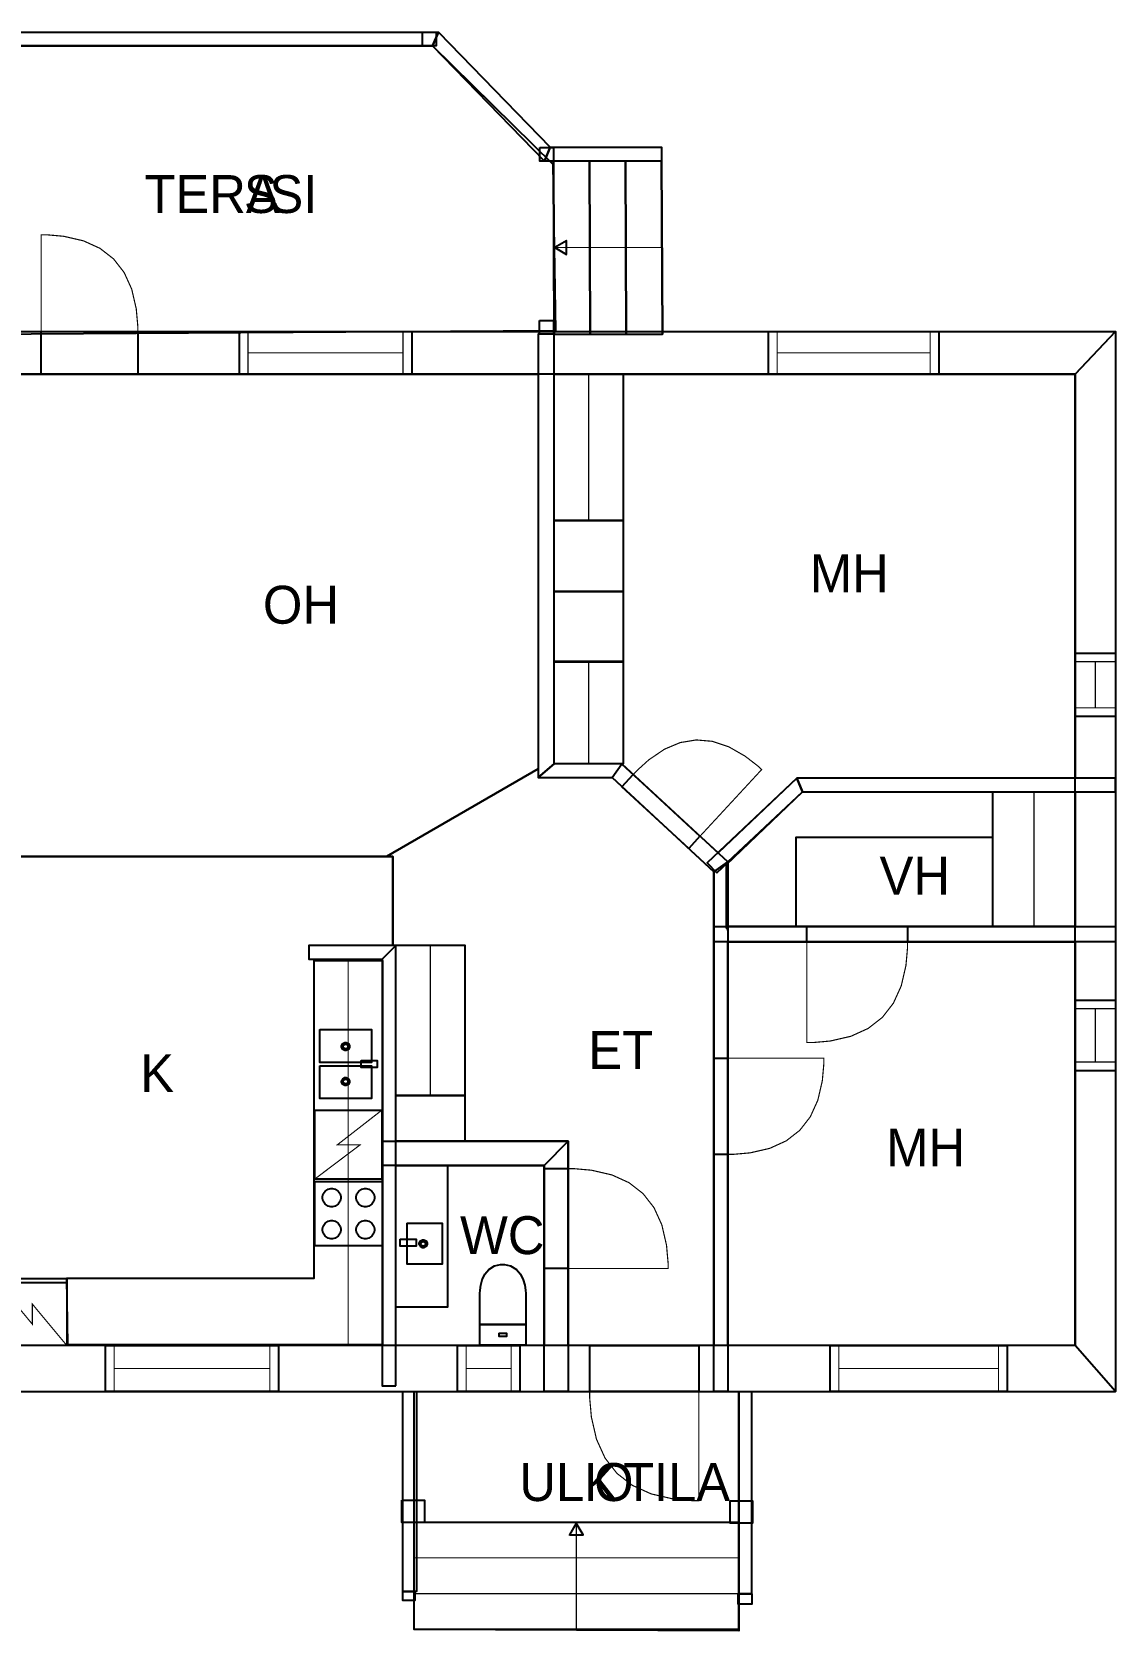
# Model space of a CAD drawing. Extents: x 2 to 18.6, y 0 to 14.5.
# Drawn here: x 8.81 to 18.64, y 0 to 14.49 of the extents above; entities that cross this region are included whole.
import ezdxf

# ---------------------------------------------------------------- set-up
doc = ezdxf.new("R2010")
doc.units = 0
doc.layers.get('0').update_dxf_attribs({"linetype": 'CONTINUOUS'})

msp = doc.modelspace()

# ---------------------------------------------------------------- linework, layer by layer
at = {"color": 0}
for points, const_width in [([(7.37082, 11.744), (7.37842, 13.38), (8.34332, 14.3643), (12.4405, 14.3643), (13.5311, 13.292), (13.5544, 11.7835), (7.37082, 11.744)], 0.00208), ([(8.29085, 14.4893), (12.4933, 14.4893), (12.4405, 14.3643), (8.34332, 14.3643), (8.29085, 14.4893)], 0.00208), ([(12.4933, 14.4893), (13.5081, 13.4458), (13.4554, 13.3208), (12.4405, 14.3643), (12.4933, 14.4893)], 0.00208), ([(13.5081, 13.4458), (14.5164, 13.4458), (14.5164, 13.3208), (13.4554, 13.3208), (13.5081, 13.4458)], 0.00208), ([(14.5164, 13.3208), (13.5361, 13.3208), (13.5442, 11.7535), (14.5243, 11.7535), (14.5164, 13.3208)], 0.01042), ([(9.7679, 11.7772), (9.7679, 11.8286), (9.75418, 11.9825), (9.71311, 12.1605), (9.64469, 12.311), (9.54889, 12.4342), (9.42567, 12.5301), (9.27513, 12.5985), (9.09717, 12.6395), (8.94319, 12.6532), (8.89188, 12.6532), (8.89188, 11.7772), (9.7679, 11.7772)], 0.01042), ([(4.02675, 11.7772), (18.6324, 11.7772), (18.2678, 11.3889), (4.39133, 11.3889), (4.02675, 11.7772)], 0.00208), ([(8.89188, 11.7772), (9.7679, 11.7772), (9.7679, 11.3889), (8.89188, 11.3889), (8.89188, 11.7772)], 0.01042), ([(8.89188, 11.7772), (9.7679, 11.7772), (9.7679, 11.3889), (8.89188, 11.3889), (8.89188, 11.7772)], 0.01042), ([(10.6898, 11.7772), (12.2514, 11.7772), (12.2514, 11.3889), (10.6898, 11.3889), (10.6898, 11.7772)], 0.01042), ([(10.6898, 11.7772), (12.2514, 11.7772), (12.2514, 11.3889), (10.6898, 11.3889), (10.6898, 11.7772)], 0.01042), ([(13.5442, 7.85856), (13.5442, 11.7535), (13.3982, 11.7535), (13.3982, 7.73356), (13.5442, 7.85856)], 0.00208), ([(15.4871, 11.7772), (17.0313, 11.7772), (17.0313, 11.3889), (15.4871, 11.3889), (15.4871, 11.7772)], 0.01042), ([(15.4871, 11.7772), (17.0313, 11.7772), (17.0313, 11.3889), (15.4871, 11.3889), (15.4871, 11.7772)], 0.01042), ([(18.6324, 11.7772), (18.6324, 2.16997), (18.2678, 2.58664), (18.2678, 11.3889), (18.6324, 11.7772)], 0.00208), ([(13.5442, 11.3889), (13.5442, 10.0633), (14.1692, 10.0633), (14.1692, 11.3889), (13.5442, 11.3889)], 0.01042), ([(13.5442, 10.0633), (13.5442, 9.42156), (14.1692, 9.42156), (14.1692, 10.0633), (13.5442, 10.0633)], 0.01042), ([(13.5442, 9.4215), (13.5442, 8.77974), (14.1692, 8.77974), (14.1692, 9.4215), (13.5442, 9.4215)], 0.01042), ([(18.2678, 8.86187), (18.6324, 8.86187), (18.6324, 8.28814), (18.2678, 8.28814), (18.2678, 8.86187)], 0.01042), ([(18.2678, 8.86187), (18.6324, 8.86187), (18.6324, 8.28814), (18.2678, 8.28814), (18.2678, 8.86187)], 0.01042), ([(13.5442, 8.78911), (13.5442, 7.85856), (14.1692, 7.85856), (14.1692, 8.78911), (13.5442, 8.78911)], 0.01042), ([(14.2606, 7.76133), (14.2933, 7.79676), (14.4011, 7.89438), (14.5431, 7.99094), (14.6865, 8.05117), (14.8312, 8.07503), (14.9775, 8.0625), (15.1251, 8.01357), (15.2742, 7.92828), (15.3893, 7.83942), (15.4247, 7.80658), (14.8653, 7.20187), (14.2606, 7.76133)], 0.01042), ([(14.1556, 7.85856), (13.5442, 7.85856), (13.3982, 7.73356), (14.0686, 7.73356), (14.1556, 7.85856)], 0.00208), ([(14.9917, 6.87956), (14.0686, 7.73356), (14.1556, 7.85856), (15.1167, 6.96929), (14.9917, 6.87956)], 0.00208), ([(14.7628, 7.09125), (14.1582, 7.65072), (14.2606, 7.76133), (14.8653, 7.20199), (14.7628, 7.09125)], 0.01042), ([(14.7628, 7.09125), (14.1582, 7.65072), (14.2606, 7.76133), (14.8653, 7.20199), (14.7628, 7.09125)], 0.01042), ([(15.0172, 6.8705), (15.7936, 7.60351), (15.7439, 7.72851), (14.9315, 6.96149), (15.0172, 6.8705)], 0.00208), ([(15.7936, 7.60351), (18.6324, 7.60351), (18.6324, 7.72851), (15.7439, 7.72851), (15.7936, 7.60351)], 0.00208), ([(15.1058, 6.36974), (15.1058, 6.94482), (15.7935, 7.60357), (17.5161, 7.60357), (17.5161, 7.19129), (15.7356, 7.19129), (15.7356, 6.38053), (15.1019, 6.38053), (15.1058, 6.36974)], 0.01042), ([(17.5217, 7.60357), (17.5217, 6.38379), (18.2671, 6.38379), (18.2671, 7.60357), (17.5217, 7.60357)], 0.01042), ([(14.9917, 2.16917), (14.9917, 6.87956), (15.1167, 6.96929), (15.1167, 2.16917), (14.9917, 2.16917)], 0.00208), ([(14.9917, 6.3851), (18.6324, 6.3851), (18.6324, 6.2455), (14.9917, 6.2455), (14.9917, 6.3851)], 0.00208), ([(15.8339, 6.3851), (16.7472, 6.3851), (16.7472, 6.2455), (15.8339, 6.2455), (15.8339, 6.3851)], 0.01042), ([(15.8339, 6.3851), (16.7472, 6.3851), (16.7472, 6.2455), (15.8339, 6.2455), (15.8339, 6.3851)], 0.01042), ([(16.7472, 6.2455), (16.7472, 6.192), (16.7329, 6.03147), (16.6901, 5.84592), (16.6188, 5.68892), (16.5189, 5.56044), (16.3904, 5.46056), (16.2335, 5.38921), (16.0479, 5.3464), (15.8874, 5.33208), (15.8339, 5.33208), (15.8339, 6.2455), (16.7472, 6.2455)], 0.01042), ([(12.1087, 6.21283), (11.3183, 6.21283), (11.3183, 6.08783), (11.9837, 6.08783), (12.1087, 6.21283)], 0.00208), ([(11.6749, 6.08778), (11.6749, 2.58708), (11.9874, 2.58708), (11.9874, 6.08778), (11.6749, 6.08778)], 0.01042), ([(12.1087, 2.22043), (12.1087, 6.21283), (11.9837, 6.08783), (11.9837, 2.22043), (12.1087, 2.22043)], 0.00208), ([(12.1086, 6.21485), (12.1086, 4.85357), (12.7336, 4.85357), (12.7336, 6.21485), (12.1086, 6.21485)], 0.01042), ([(9.13428, 2.59429), (9.12408, 3.19689), (11.3659, 3.19689), (11.3659, 6.07742), (11.9878, 6.07742), (11.9878, 2.59261), (9.13428, 2.59429)], 0.01042), ([(18.2678, 5.71739), (18.6324, 5.71739), (18.6324, 5.07742), (18.2678, 5.07742), (18.2678, 5.71739)], 0.01042), ([(18.2678, 5.71739), (18.6324, 5.71739), (18.6324, 5.07742), (18.2678, 5.07742), (18.2678, 5.71739)], 0.01042), ([(11.419, 5.44987), (11.419, 5.153), (11.8878, 5.153), (11.8878, 5.44987), (11.419, 5.44987)], 0.01042), ([(11.6523, 5.26025), (11.6459, 5.26025), (11.6265, 5.27094), (11.6159, 5.29031), (11.6159, 5.29671), (11.6159, 5.30317), (11.6265, 5.32254), (11.6459, 5.33317), (11.6523, 5.33317), (11.6587, 5.33317), (11.6781, 5.32254), (11.6888, 5.30317), (11.6888, 5.29671), (11.6888, 5.29031), (11.6781, 5.27094), (11.6587, 5.26025), (11.6523, 5.26025)], 0.00833), ([(11.6523, 5.27588), (11.6487, 5.27588), (11.6376, 5.28201), (11.6315, 5.29308), (11.6315, 5.29671), (11.6315, 5.3004), (11.6376, 5.31147), (11.6487, 5.31754), (11.6523, 5.31754), (11.656, 5.31754), (11.667, 5.31147), (11.6732, 5.3004), (11.6732, 5.29671), (11.6732, 5.29308), (11.667, 5.28201), (11.656, 5.27588), (11.6523, 5.27588)], 0.00833), ([(11.418, 5.12175), (11.418, 4.82487), (11.8867, 4.82487), (11.8867, 5.12175), (11.418, 5.12175)], 0.01042), ([(11.794, 5.16862), (11.794, 5.10612), (11.9398, 5.10612), (11.9398, 5.16862), (11.794, 5.16862)], 0.01042), ([(14.9917, 5.19081), (15.1167, 5.19081), (15.1167, 4.31917), (14.9917, 4.31917), (14.9917, 5.19081)], 0.01042), ([(14.9917, 5.19081), (15.1167, 5.19081), (15.1167, 4.31917), (14.9917, 4.31917), (14.9917, 5.19081)], 0.01042), ([(15.1167, 4.31917), (15.1676, 4.31917), (15.321, 4.33285), (15.4981, 4.37369), (15.6478, 4.44179), (15.7704, 4.53711), (15.8657, 4.65967), (15.9337, 4.80946), (15.9747, 4.98654), (15.9883, 5.13976), (15.9883, 5.19081), (15.1167, 5.19081), (15.1167, 4.31917)], 0.01042), ([(11.6523, 4.94254), (11.6459, 4.94254), (11.6265, 4.95324), (11.6159, 4.9726), (11.6159, 4.979), (11.6159, 4.98546), (11.6265, 5.00483), (11.6459, 5.01546), (11.6523, 5.01546), (11.6587, 5.01546), (11.6781, 5.00483), (11.6888, 4.98546), (11.6888, 4.979), (11.6888, 4.9726), (11.6781, 4.95324), (11.6587, 4.94254), (11.6523, 4.94254)], 0.00833), ([(11.6523, 4.95817), (11.6487, 4.95817), (11.6376, 4.96431), (11.6315, 4.97537), (11.6315, 4.979), (11.6315, 4.98269), (11.6376, 4.99376), (11.6487, 4.99983), (11.6523, 4.99983), (11.656, 4.99983), (11.667, 4.99376), (11.6732, 4.98269), (11.6732, 4.979), (11.6732, 4.97537), (11.667, 4.96431), (11.656, 4.95817), (11.6523, 4.95817)], 0.00833), ([(12.1086, 4.85351), (12.1086, 4.43718), (12.7336, 4.43718), (12.7336, 4.85351), (12.1086, 4.85351)], 0.01042), ([(11.3729, 4.71924), (11.3729, 4.09424), (11.9805, 4.09424), (11.9805, 4.71924), (11.3729, 4.71924)], 0.01042), ([(11.9837, 4.43718), (13.6705, 4.43718), (13.4518, 4.21843), (11.9837, 4.21843), (11.9837, 4.43718)], 0.00208), ([(13.6705, 4.43718), (13.6705, 2.16917), (13.4518, 2.16917), (13.4518, 4.21843), (13.6705, 4.43718)], 0.00208), ([(12.1086, 4.21843), (12.1086, 2.93539), (12.5769, 2.93539), (12.5769, 4.21843), (12.1086, 4.21843)], 0.01042), ([(11.3726, 4.0734), (11.3726, 3.49007), (11.9858, 3.49007), (11.9858, 4.0734), (11.3726, 4.0734)], 0.01042), ([(13.4518, 4.18946), (13.6705, 4.18946), (13.6705, 3.28386), (13.4518, 3.28386), (13.4518, 4.18946)], 0.01042), ([(13.4518, 4.18946), (13.6705, 4.18946), (13.6705, 3.28386), (13.4518, 3.28386), (13.4518, 4.18946)], 0.01042), ([(13.6705, 4.18946), (13.7236, 4.18946), (13.8828, 4.17535), (14.0667, 4.13286), (14.2224, 4.06212), (14.3497, 3.96306), (14.4488, 3.83572), (14.5196, 3.68007), (14.5619, 3.49615), (14.5761, 3.33697), (14.5761, 3.28386), (13.6705, 3.28386), (13.6705, 4.18946)], 0.01042), ([(11.5256, 3.84424), (11.5175, 3.84424), (11.4932, 3.85081), (11.4667, 3.86865), (11.4488, 3.89518), (11.4423, 3.91949), (11.4423, 3.92757), (11.4423, 3.93571), (11.4488, 3.96007), (11.4667, 3.98654), (11.4932, 4.00439), (11.5175, 4.0109), (11.5256, 4.0109), (11.5337, 4.0109), (11.558, 4.00439), (11.5845, 3.98654), (11.6024, 3.96007), (11.6089, 3.93571), (11.6089, 3.92757), (11.6089, 3.91949), (11.6024, 3.89518), (11.5845, 3.86865), (11.558, 3.85081), (11.5337, 3.84424), (11.5256, 3.84424)], 0.01042), ([(11.8317, 3.84424), (11.8236, 3.84424), (11.7993, 3.85081), (11.7728, 3.86865), (11.7549, 3.89518), (11.7484, 3.91949), (11.7484, 3.92757), (11.7484, 3.93571), (11.7549, 3.96007), (11.7728, 3.98654), (11.7993, 4.00439), (11.8236, 4.0109), (11.8317, 4.0109), (11.8398, 4.0109), (11.8641, 4.00439), (11.8906, 3.98654), (11.9085, 3.96007), (11.915, 3.93571), (11.915, 3.92757), (11.915, 3.91949), (11.9085, 3.89518), (11.8906, 3.86865), (11.8641, 3.85081), (11.8398, 3.84424), (11.8317, 3.84424)], 0.01042), ([(11.5256, 3.55257), (11.5175, 3.55257), (11.4932, 3.55914), (11.4667, 3.57699), (11.4488, 3.60351), (11.4423, 3.62782), (11.4423, 3.6359), (11.4423, 3.64404), (11.4488, 3.6684), (11.4667, 3.69488), (11.4932, 3.71272), (11.5175, 3.71924), (11.5256, 3.71924), (11.5337, 3.71924), (11.558, 3.71272), (11.5845, 3.69488), (11.6024, 3.6684), (11.6089, 3.64404), (11.6089, 3.6359), (11.6089, 3.62782), (11.6024, 3.60351), (11.5845, 3.57699), (11.558, 3.55914), (11.5337, 3.55257), (11.5256, 3.55257)], 0.01042), ([(11.8317, 3.55257), (11.8236, 3.55257), (11.7993, 3.55914), (11.7728, 3.57699), (11.7549, 3.60351), (11.7484, 3.62782), (11.7484, 3.6359), (11.7484, 3.64404), (11.7549, 3.6684), (11.7728, 3.69488), (11.7993, 3.71272), (11.8236, 3.71924), (11.8317, 3.71924), (11.8398, 3.71924), (11.8641, 3.71272), (11.8906, 3.69488), (11.9085, 3.6684), (11.915, 3.64404), (11.915, 3.6359), (11.915, 3.62782), (11.9085, 3.60351), (11.8906, 3.57699), (11.8641, 3.55914), (11.8398, 3.55257), (11.8317, 3.55257)], 0.01042), ([(12.2096, 3.69467), (12.2096, 3.32389), (12.5293, 3.32389), (12.5293, 3.69467), (12.2096, 3.69467)], 0.01042), ([(12.147, 3.54953), (12.147, 3.48703), (12.2929, 3.48703), (12.2929, 3.54953), (12.147, 3.54953)], 0.01042), ([(12.3563, 3.54568), (12.3627, 3.54568), (12.3821, 3.53504), (12.3927, 3.51568), (12.3927, 3.50922), (12.3927, 3.50282), (12.3821, 3.48346), (12.3627, 3.47276), (12.3563, 3.47276), (12.3498, 3.47276), (12.3305, 3.48346), (12.3198, 3.50282), (12.3198, 3.50922), (12.3198, 3.51568), (12.3305, 3.53504), (12.3498, 3.54568), (12.3563, 3.54568)], 0.00833), ([(12.3563, 3.53006), (12.3599, 3.53006), (12.371, 3.52399), (12.3771, 3.51292), (12.3771, 3.50922), (12.3771, 3.50558), (12.371, 3.49451), (12.3599, 3.48839), (12.3563, 3.48839), (12.3526, 3.48839), (12.3415, 3.49451), (12.3354, 3.50558), (12.3354, 3.50922), (12.3354, 3.51292), (12.3415, 3.52399), (12.3526, 3.53006), (12.3563, 3.53006)], 0.00833), ([(8.49908, 3.19456), (9.12408, 3.19456), (9.12408, 2.5874), (8.49908, 2.5874), (8.49908, 3.19456)], 0.01042), ([(8.49908, 3.19456), (9.12408, 3.19456), (9.12408, 3.15408), (8.49908, 3.15408), (8.49908, 3.19456)], 0.01042), ([(12.8696, 3.04585), (12.8696, 3.04585), (12.8695, 3.05761), (12.8711, 3.0886), (12.8772, 3.13243), (12.8906, 3.18267), (12.9142, 3.23292), (12.9506, 3.27675), (13.0028, 3.30772), (13.0559, 3.31944), (13.0736, 3.31944), (13.0918, 3.31944), (13.1467, 3.30772), (13.2008, 3.27675), (13.2386, 3.23292), (13.263, 3.18267), (13.277, 3.13243), (13.2834, 3.0886), (13.2852, 3.05761), (13.2851, 3.04585), (13.2851, 3.04585), (13.2861, 2.77756), (12.8696, 2.77756), (12.8696, 3.04585)], 0.01042), ([(12.8696, 2.77756), (13.2861, 2.77756), (13.2861, 2.59028), (12.8696, 2.59028), (12.8696, 2.77756)], 0.01042), ([(13.0448, 2.69971), (13.1109, 2.69971), (13.1109, 2.66812), (13.0448, 2.66812), (13.0448, 2.69971)], 0.01042), ([(4.02675, 2.16997), (18.6324, 2.16997), (18.2678, 2.58664), (4.39133, 2.58664), (4.02675, 2.16997)], 0.00208), ([(9.47564, 2.58664), (11.0438, 2.58664), (11.0438, 2.16997), (9.47564, 2.16997), (9.47564, 2.58664)], 0.01042), ([(9.47564, 2.58664), (11.0438, 2.58664), (11.0438, 2.16997), (9.47564, 2.16997), (9.47564, 2.58664)], 0.01042), ([(12.6668, 2.58664), (13.2321, 2.58664), (13.2321, 2.16997), (12.6668, 2.16997), (12.6668, 2.58664)], 0.01042), ([(12.6668, 2.58664), (13.2321, 2.58664), (13.2321, 2.16997), (12.6668, 2.16997), (12.6668, 2.58664)], 0.01042), ([(13.8653, 2.58664), (14.8551, 2.58664), (14.8551, 2.16997), (13.8653, 2.16997), (13.8653, 2.58664)], 0.01042), ([(13.8653, 2.58664), (14.8551, 2.58664), (14.8551, 2.16997), (13.8653, 2.16997), (13.8653, 2.58664)], 0.01042), ([(16.0465, 2.58664), (17.6504, 2.58664), (17.6504, 2.16997), (16.0465, 2.16997), (16.0465, 2.58664)], 0.01042), ([(16.0465, 2.58664), (17.6504, 2.58664), (17.6504, 2.16997), (16.0465, 2.16997), (16.0465, 2.58664)], 0.01042), ([(13.8653, 2.16997), (13.8653, 2.11203), (13.8808, 1.93804), (13.9271, 1.73699), (14.0044, 1.56689), (14.1128, 1.42768), (14.2519, 1.31944), (14.4221, 1.24213), (14.6231, 1.19575), (14.7971, 1.18023), (14.8551, 1.18023), (14.8551, 2.16997), (13.8653, 2.16997)], 0.01042), ([(12.1698, 2.16917), (12.2948, 2.16917), (12.2948, 0.35731), (12.1698, 0.35731), (12.1698, 2.16917)], 0.00208), ([(12.2739, 0.01313), (12.2739, 2.16824), (15.2172, 2.16917), (15.2172, 0.00022), (12.2739, 0.01313)], 0.00208), ([(15.2172, 2.16917), (15.3311, 2.16917), (15.3311, 0.3348), (15.2172, 0.3348), (15.2172, 2.16917)], 0.00208), ([(12.2739, 0.98633), (15.2142, 0.98633), (15.2142, 0.01313), (12.2739, 0.01313), (12.2739, 0.98633)], 0.01042)]:
    msp.add_lwpolyline(points, close=True, dxfattribs=dict(at, const_width=const_width))
at = {"color": 7}
for points in [[(7.37082, 11.744), (7.37842, 13.38), (8.34332, 14.3643), (12.4405, 14.3643), (13.5311, 13.292), (13.5544, 11.7835), (7.37082, 11.744)], [(8.29085, 14.4893), (12.4933, 14.4893), (12.4405, 14.3643), (8.34332, 14.3643), (8.29085, 14.4893)], [(12.4933, 14.4893), (13.5081, 13.4458), (13.4554, 13.3208), (12.4405, 14.3643), (12.4933, 14.4893)], [(13.5081, 13.4458), (14.5164, 13.4458), (14.5164, 13.3208), (13.4554, 13.3208), (13.5081, 13.4458)], [(14.5164, 13.3208), (13.5361, 13.3208), (13.5442, 11.7535), (14.5243, 11.7535), (14.5164, 13.3208)], [(13.5361, 13.3208), (13.5442, 11.7536)], [(13.8628, 13.3208), (13.8709, 11.7536)], [(14.1896, 13.3208), (14.1976, 11.7536)], [(14.5164, 13.3208), (14.5243, 11.7536)], [(8.89188, 11.7772), (9.7679, 11.7772), (9.7679, 11.3889), (8.89188, 11.3889), (8.89188, 11.7772)], [(8.89188, 11.7772), (9.7679, 11.7772), (9.7679, 11.3889), (8.89188, 11.3889), (8.89188, 11.7772)], [(10.6898, 11.7772), (12.2514, 11.7772), (12.2514, 11.3889), (10.6898, 11.3889), (10.6898, 11.7772)], [(10.6898, 11.7772), (12.2514, 11.7772), (12.2514, 11.3889), (10.6898, 11.3889), (10.6898, 11.7772)], [(15.4871, 11.7772), (17.0313, 11.7772), (17.0313, 11.3889), (15.4871, 11.3889), (15.4871, 11.7772)], [(15.4871, 11.7772), (17.0313, 11.7772), (17.0313, 11.3889), (15.4871, 11.3889), (15.4871, 11.7772)], [(13.3982, 7.8125), (12.0234, 7.01958), (7.88607, 7.01958), (7.88607, 11.3889), (13.3982, 11.3889), (13.3982, 7.8125)], [(18.2678, 7.72851), (15.7439, 7.72851), (15.0313, 7.05208), (14.1563, 7.85417), (14.1556, 7.85856), (13.5442, 7.85856), (13.5442, 11.3889), (18.2678, 11.3889), (18.2678, 7.72851)], [(13.5442, 11.3889), (14.1692, 11.3889), (14.1692, 10.0633), (13.5442, 10.0633), (13.5442, 11.3889)], [(13.5442, 10.0633), (14.1692, 10.0633), (14.1692, 9.42156), (13.5442, 9.42156), (13.5442, 10.0633)], [(13.5442, 9.4215), (14.1692, 9.4215), (14.1692, 8.77974), (13.5442, 8.77974), (13.5442, 9.4215)], [(18.2678, 8.86187), (18.6324, 8.86187), (18.6324, 8.28814), (18.2678, 8.28814), (18.2678, 8.86187)], [(18.2678, 8.86187), (18.6324, 8.86187), (18.6324, 8.28814), (18.2678, 8.28814), (18.2678, 8.86187)], [(13.5442, 8.78911), (14.1692, 8.78911), (14.1692, 7.85856), (13.5442, 7.85856), (13.5442, 8.78911)], [(13.3982, 7.73356), (14.0686, 7.73356), (14.9917, 6.87956), (14.9917, 2.58664), (13.6705, 2.58664), (13.6705, 4.43718), (12.1087, 4.43718), (12.1087, 6.21283), (12.0805, 6.21283), (12.0805, 7.01958), (12.0234, 7.01958), (13.3982, 7.8125), (13.3982, 7.73356)], [(14.7628, 7.09125), (14.1582, 7.65072), (14.2606, 7.76133), (14.8653, 7.20199), (14.7628, 7.09125)], [(14.7628, 7.09125), (14.1582, 7.65072), (14.2606, 7.76133), (14.8653, 7.20199), (14.7628, 7.09125)], [(15.1058, 6.36974), (15.1058, 6.94482), (15.7935, 7.60357), (17.5161, 7.60357), (17.5161, 7.19129), (15.7356, 7.19129), (15.7356, 6.38053), (15.1019, 6.38053), (15.1058, 6.36974)], [(18.2678, 6.3851), (15.1167, 6.3851), (15.1167, 6.96875), (15.7936, 7.60351), (18.2678, 7.60351), (18.2678, 6.3851)], [(17.5217, 7.60357), (18.2671, 7.60357), (18.2671, 6.38379), (17.5217, 6.38379), (17.5217, 7.60357)], [(12.0805, 6.21283), (11.3183, 6.21283), (11.3183, 6.08783), (11.9837, 6.08783), (11.9837, 2.58664), (7.88607, 2.58664), (7.88607, 7.01958), (12.0805, 7.01958), (12.0805, 6.21283)], [(15.8339, 6.3851), (16.7472, 6.3851), (16.7472, 6.2455), (15.8339, 6.2455), (15.8339, 6.3851)], [(15.8339, 6.3851), (16.7472, 6.3851), (16.7472, 6.2455), (15.8339, 6.2455), (15.8339, 6.3851)], [(15.1167, 6.2455), (18.2678, 6.2455), (18.2678, 2.58664), (15.1167, 2.58664), (15.1167, 6.2455)], [(12.1086, 6.21485), (12.7336, 6.21485), (12.7336, 4.85357), (12.1086, 4.85357), (12.1086, 6.21485)], [(9.13428, 2.59429), (9.12408, 3.19689), (11.3659, 3.19689), (11.3659, 6.07742), (11.9878, 6.07742), (11.9878, 2.59261), (9.13428, 2.59429)], [(18.2678, 5.71739), (18.6324, 5.71739), (18.6324, 5.07742), (18.2678, 5.07742), (18.2678, 5.71739)], [(18.2678, 5.71739), (18.6324, 5.71739), (18.6324, 5.07742), (18.2678, 5.07742), (18.2678, 5.71739)], [(11.419, 5.44987), (11.8878, 5.44987), (11.8878, 5.153), (11.419, 5.153), (11.419, 5.44987)], [(11.6523, 5.26025), (11.6459, 5.26025), (11.6265, 5.27094), (11.6159, 5.29031), (11.6159, 5.29671), (11.6159, 5.30317), (11.6265, 5.32254), (11.6459, 5.33317), (11.6523, 5.33317), (11.6587, 5.33317), (11.6781, 5.32254), (11.6888, 5.30317), (11.6888, 5.29671), (11.6888, 5.29031), (11.6781, 5.27094), (11.6587, 5.26025), (11.6523, 5.26025)], [(11.6523, 5.27588), (11.6487, 5.27588), (11.6376, 5.28201), (11.6315, 5.29308), (11.6315, 5.29671), (11.6315, 5.3004), (11.6376, 5.31147), (11.6487, 5.31754), (11.6523, 5.31754), (11.656, 5.31754), (11.667, 5.31147), (11.6732, 5.3004), (11.6732, 5.29671), (11.6732, 5.29308), (11.667, 5.28201), (11.656, 5.27588), (11.6523, 5.27588)], [(11.418, 5.12175), (11.8867, 5.12175), (11.8867, 4.82487), (11.418, 4.82487), (11.418, 5.12175)], [(11.794, 5.16862), (11.9398, 5.16862), (11.9398, 5.10612), (11.794, 5.10612), (11.794, 5.16862)], [(14.9917, 5.19081), (15.1167, 5.19081), (15.1167, 4.31917), (14.9917, 4.31917), (14.9917, 5.19081)], [(14.9917, 5.19081), (15.1167, 5.19081), (15.1167, 4.31917), (14.9917, 4.31917), (14.9917, 5.19081)], [(11.6523, 4.94254), (11.6459, 4.94254), (11.6265, 4.95324), (11.6159, 4.9726), (11.6159, 4.979), (11.6159, 4.98546), (11.6265, 5.00483), (11.6459, 5.01546), (11.6523, 5.01546), (11.6587, 5.01546), (11.6781, 5.00483), (11.6888, 4.98546), (11.6888, 4.979), (11.6888, 4.9726), (11.6781, 4.95324), (11.6587, 4.94254), (11.6523, 4.94254)], [(11.6523, 4.95817), (11.6487, 4.95817), (11.6376, 4.96431), (11.6315, 4.97537), (11.6315, 4.979), (11.6315, 4.98269), (11.6376, 4.99376), (11.6487, 4.99983), (11.6523, 4.99983), (11.656, 4.99983), (11.667, 4.99376), (11.6732, 4.98269), (11.6732, 4.979), (11.6732, 4.97537), (11.667, 4.96431), (11.656, 4.95817), (11.6523, 4.95817)], [(12.1086, 4.85351), (12.7336, 4.85351), (12.7336, 4.43718), (12.1086, 4.43718), (12.1086, 4.85351)], [(11.3729, 4.71924), (11.9805, 4.71924), (11.9805, 4.09424), (11.3729, 4.09424), (11.3729, 4.71924)], [(12.1086, 4.21843), (12.5769, 4.21843), (12.5769, 2.93539), (12.1086, 2.93539), (12.1086, 4.21843)], [(12.1087, 4.21843), (13.4518, 4.21843), (13.4518, 2.58664), (12.1087, 2.58664), (12.1087, 4.21843)], [(11.3726, 4.0734), (11.9858, 4.0734), (11.9858, 3.49007), (11.3726, 3.49007), (11.3726, 4.0734)], [(13.4518, 4.18946), (13.6705, 4.18946), (13.6705, 3.28386), (13.4518, 3.28386), (13.4518, 4.18946)], [(13.4518, 4.18946), (13.6705, 4.18946), (13.6705, 3.28386), (13.4518, 3.28386), (13.4518, 4.18946)], [(11.5256, 3.84424), (11.5175, 3.84424), (11.4932, 3.85081), (11.4667, 3.86865), (11.4488, 3.89518), (11.4423, 3.91949), (11.4423, 3.92757), (11.4423, 3.93571), (11.4488, 3.96007), (11.4667, 3.98654), (11.4932, 4.00439), (11.5175, 4.0109), (11.5256, 4.0109), (11.5337, 4.0109), (11.558, 4.00439), (11.5845, 3.98654), (11.6024, 3.96007), (11.6089, 3.93571), (11.6089, 3.92757), (11.6089, 3.91949), (11.6024, 3.89518), (11.5845, 3.86865), (11.558, 3.85081), (11.5337, 3.84424), (11.5256, 3.84424)], [(11.8317, 3.84424), (11.8236, 3.84424), (11.7993, 3.85081), (11.7728, 3.86865), (11.7549, 3.89518), (11.7484, 3.91949), (11.7484, 3.92757), (11.7484, 3.93571), (11.7549, 3.96007), (11.7728, 3.98654), (11.7993, 4.00439), (11.8236, 4.0109), (11.8317, 4.0109), (11.8398, 4.0109), (11.8641, 4.00439), (11.8906, 3.98654), (11.9085, 3.96007), (11.915, 3.93571), (11.915, 3.92757), (11.915, 3.91949), (11.9085, 3.89518), (11.8906, 3.86865), (11.8641, 3.85081), (11.8398, 3.84424), (11.8317, 3.84424)], [(11.5256, 3.55257), (11.5175, 3.55257), (11.4932, 3.55914), (11.4667, 3.57699), (11.4488, 3.60351), (11.4423, 3.62782), (11.4423, 3.6359), (11.4423, 3.64404), (11.4488, 3.6684), (11.4667, 3.69488), (11.4932, 3.71272), (11.5175, 3.71924), (11.5256, 3.71924), (11.5337, 3.71924), (11.558, 3.71272), (11.5845, 3.69488), (11.6024, 3.6684), (11.6089, 3.64404), (11.6089, 3.6359), (11.6089, 3.62782), (11.6024, 3.60351), (11.5845, 3.57699), (11.558, 3.55914), (11.5337, 3.55257), (11.5256, 3.55257)], [(11.8317, 3.55257), (11.8236, 3.55257), (11.7993, 3.55914), (11.7728, 3.57699), (11.7549, 3.60351), (11.7484, 3.62782), (11.7484, 3.6359), (11.7484, 3.64404), (11.7549, 3.6684), (11.7728, 3.69488), (11.7993, 3.71272), (11.8236, 3.71924), (11.8317, 3.71924), (11.8398, 3.71924), (11.8641, 3.71272), (11.8906, 3.69488), (11.9085, 3.6684), (11.915, 3.64404), (11.915, 3.6359), (11.915, 3.62782), (11.9085, 3.60351), (11.8906, 3.57699), (11.8641, 3.55914), (11.8398, 3.55257), (11.8317, 3.55257)], [(12.2096, 3.69467), (12.5293, 3.69467), (12.5293, 3.32389), (12.2096, 3.32389), (12.2096, 3.69467)], [(12.147, 3.54953), (12.2929, 3.54953), (12.2929, 3.48703), (12.147, 3.48703), (12.147, 3.54953)], [(12.3563, 3.54568), (12.3627, 3.54568), (12.3821, 3.53504), (12.3927, 3.51568), (12.3927, 3.50922), (12.3927, 3.50282), (12.3821, 3.48346), (12.3627, 3.47276), (12.3563, 3.47276), (12.3498, 3.47276), (12.3305, 3.48346), (12.3198, 3.50282), (12.3198, 3.50922), (12.3198, 3.51568), (12.3305, 3.53504), (12.3498, 3.54568), (12.3563, 3.54568)], [(12.3563, 3.53006), (12.3599, 3.53006), (12.371, 3.52399), (12.3771, 3.51292), (12.3771, 3.50922), (12.3771, 3.50558), (12.371, 3.49451), (12.3599, 3.48839), (12.3563, 3.48839), (12.3526, 3.48839), (12.3415, 3.49451), (12.3354, 3.50558), (12.3354, 3.50922), (12.3354, 3.51292), (12.3415, 3.52399), (12.3526, 3.53006), (12.3563, 3.53006)], [(8.49908, 3.19456), (9.12408, 3.19456), (9.12408, 2.5874), (8.49908, 2.5874), (8.49908, 3.19456)], [(8.49908, 3.19456), (9.12408, 3.19456), (9.12408, 3.15408), (8.49908, 3.15408), (8.49908, 3.19456)], [(12.8696, 3.04585), (12.8696, 3.04585), (12.8695, 3.05761), (12.8711, 3.0886), (12.8772, 3.13243), (12.8906, 3.18267), (12.9142, 3.23292), (12.9506, 3.27675), (13.0028, 3.30772), (13.0559, 3.31944), (13.0736, 3.31944), (13.0918, 3.31944), (13.1467, 3.30772), (13.2008, 3.27675), (13.2386, 3.23292), (13.263, 3.18267), (13.277, 3.13243), (13.2834, 3.0886), (13.2852, 3.05761), (13.2851, 3.04585), (13.2851, 3.04585), (13.2861, 2.77756), (12.8696, 2.77756), (12.8696, 3.04585)], [(12.8696, 2.77756), (13.2861, 2.77756), (13.2861, 2.59028), (12.8696, 2.59028), (12.8696, 2.77756)], [(13.0448, 2.69971), (13.1109, 2.69971), (13.1109, 2.66812), (13.0448, 2.66812), (13.0448, 2.69971)], [(9.47564, 2.58664), (11.0438, 2.58664), (11.0438, 2.16997), (9.47564, 2.16997), (9.47564, 2.58664)], [(9.47564, 2.58664), (11.0438, 2.58664), (11.0438, 2.16997), (9.47564, 2.16997), (9.47564, 2.58664)], [(12.6668, 2.58664), (13.2321, 2.58664), (13.2321, 2.16997), (12.6668, 2.16997), (12.6668, 2.58664)], [(12.6668, 2.58664), (13.2321, 2.58664), (13.2321, 2.16997), (12.6668, 2.16997), (12.6668, 2.58664)], [(13.8653, 2.58664), (14.8551, 2.58664), (14.8551, 2.16997), (13.8653, 2.16997), (13.8653, 2.58664)], [(13.8653, 2.58664), (14.8551, 2.58664), (14.8551, 2.16997), (13.8653, 2.16997), (13.8653, 2.58664)], [(16.0465, 2.58664), (17.6504, 2.58664), (17.6504, 2.16997), (16.0465, 2.16997), (16.0465, 2.58664)], [(16.0465, 2.58664), (17.6504, 2.58664), (17.6504, 2.16997), (16.0465, 2.16997), (16.0465, 2.58664)], [(12.1698, 2.16917), (12.2948, 2.16917), (12.2948, 0.35731), (12.1698, 0.35731), (12.1698, 2.16917)], [(12.2739, 0.01313), (12.2739, 2.16824), (15.2172, 2.16917), (15.2172, 0.00022), (12.2739, 0.01313)], [(15.2172, 2.16917), (15.3311, 2.16917), (15.3311, 0.3348), (15.2172, 0.3348), (15.2172, 2.16917)], [(12.2739, 0.98633), (15.2142, 0.98633), (15.2142, 0.01313), (12.2739, 0.01313), (12.2739, 0.98633)]]:
    msp.add_lwpolyline(points, close=True, dxfattribs=at)
at = {"color": 0}
for points in [[(12.349, 14.4893), (12.474, 14.4893), (12.474, 14.3654), (12.349, 14.3654), (12.349, 14.4893)], [(13.4127, 13.4446), (13.5377, 13.4446), (13.5377, 13.3208), (13.4127, 13.3208), (13.4127, 13.4446)], [(4.02675, 11.7772), (18.6324, 11.7772), (18.2678, 11.3889), (4.39133, 11.3889), (4.02675, 11.7772)], [(13.5442, 7.85856), (13.5442, 11.7535), (13.3982, 11.7535), (13.3982, 7.73356), (13.5442, 7.85856)], [(13.4111, 11.8774), (13.5361, 11.8774), (13.5361, 11.7535), (13.4111, 11.7535), (13.4111, 11.8774)], [(18.6324, 11.7772), (18.6324, 2.16997), (18.2678, 2.58664), (18.2678, 11.3889), (18.6324, 11.7772)], [(14.1556, 7.85856), (13.5442, 7.85856), (13.3982, 7.73356), (14.0686, 7.73356), (14.1556, 7.85856)], [(14.9917, 6.87956), (14.0686, 7.73356), (14.1556, 7.85856), (15.1167, 6.96929), (14.9917, 6.87956)], [(15.0172, 6.8705), (15.7936, 7.60351), (15.7439, 7.72851), (14.9315, 6.96149), (15.0172, 6.8705)], [(15.7936, 7.60351), (18.6324, 7.60351), (18.6324, 7.72851), (15.7439, 7.72851), (15.7936, 7.60351)], [(14.9917, 2.16917), (14.9917, 6.87956), (15.1167, 6.96929), (15.1167, 2.16917), (14.9917, 2.16917)], [(14.9917, 6.3851), (18.6324, 6.3851), (18.6324, 6.2455), (14.9917, 6.2455), (14.9917, 6.3851)], [(12.1087, 6.21283), (11.3183, 6.21283), (11.3183, 6.08783), (11.9837, 6.08783), (12.1087, 6.21283)], [(12.1087, 2.22043), (12.1087, 6.21283), (11.9837, 6.08783), (11.9837, 2.22043), (12.1087, 2.22043)], [(11.9837, 4.43718), (13.6705, 4.43718), (13.4518, 4.21843), (11.9837, 4.21843), (11.9837, 4.43718)], [(13.6705, 4.43718), (13.6705, 2.16917), (13.4518, 2.16917), (13.4518, 4.21843), (13.6705, 4.43718)], [(4.02675, 2.16997), (18.6324, 2.16997), (18.2678, 2.58664), (4.39133, 2.58664), (4.02675, 2.16997)], [(12.1634, 1.18522), (12.3663, 1.18522), (12.3663, 0.9821), (12.1634, 0.9821), (12.1634, 1.18522)], [(15.1394, 1.17904), (15.3422, 1.17904), (15.3422, 0.97591), (15.1394, 0.97591), (15.1394, 1.17904)], [(12.1698, 0.35856), (12.2802, 0.35856), (12.2802, 0.27686), (12.1698, 0.27686), (12.1698, 0.35856)], [(15.2103, 0.3348), (15.3353, 0.3348), (15.3353, 0.24186), (15.2103, 0.24186), (15.2103, 0.3348)]]:
    msp.add_lwpolyline(points, close=True, dxfattribs=at)
at = {"color": 0, "const_width": 0.01042}
for points in [[(13.5361, 13.3208), (13.5442, 11.7536)], [(13.8628, 13.3208), (13.8709, 11.7536)], [(14.1896, 13.3208), (14.1976, 11.7536)], [(14.5164, 13.3208), (14.5243, 11.7536)], [(10.7679, 11.7772), (10.7679, 11.389)], [(12.1732, 11.7772), (12.1732, 11.389)], [(15.5653, 11.7772), (15.5653, 11.389)], [(16.9532, 11.7772), (16.9532, 11.389)], [(10.7679, 11.5831), (12.1732, 11.5831)], [(15.5653, 11.5831), (16.9532, 11.5831)], [(18.6324, 8.78375), (18.2678, 8.78375)], [(18.4501, 8.78375), (18.4501, 8.36626)], [(18.6324, 8.36626), (18.2678, 8.36626)], [(18.6324, 5.63921), (18.2678, 5.63921)], [(18.4501, 5.63921), (18.4501, 5.15554)], [(18.6324, 5.15554), (18.2678, 5.15554)], [(11.9805, 4.71924), (11.5775, 4.40571), (11.7841, 4.40571), (11.3729, 4.09532)], [(9.12408, 2.5874), (8.81158, 2.96283), (8.81158, 2.78071), (8.49908, 3.15713)], [(9.55382, 2.17003), (9.55382, 2.58669)], [(10.9658, 2.17003), (10.9658, 2.58669)], [(12.7449, 2.17003), (12.7449, 2.58669)], [(13.1539, 2.17003), (13.1539, 2.58669)], [(16.1247, 2.17003), (16.1247, 2.58669)], [(17.5722, 2.17003), (17.5722, 2.58669)], [(9.55382, 2.37836), (10.9658, 2.37836)], [(12.7449, 2.37836), (13.1539, 2.37836)], [(16.1247, 2.37836), (17.5722, 2.37836)], [(12.2739, 0.98638), (15.2142, 0.98638)], [(12.2739, 0.66195), (15.2142, 0.66195)], [(12.2739, 0.33751), (15.2142, 0.33751)], [(12.2739, 0.01308), (15.2142, 0.01308)]]:
    msp.add_lwpolyline(points, dxfattribs=at)
at = {"color": 254, "const_width": 0.01042}
for points in [[(13.6548, 12.4747), (13.6548, 12.5997), (13.5506, 12.5372), (13.6548, 12.4747)], [(13.6816, 0.87174), (13.8066, 0.87174), (13.7441, 0.97591), (13.6816, 0.87174)]]:
    msp.add_lwpolyline(points, close=True, dxfattribs=at)
for points in [[(14.5203, 12.5372), (13.5402, 12.5372)], [(13.7441, 0.01313), (13.7441, 0.98633)]]:
    msp.add_lwpolyline(points, dxfattribs=at)
at = {"color": 254}
for points in [[(13.6548, 12.4747), (13.6548, 12.5997), (13.5506, 12.5372), (13.6548, 12.4747)], [(13.6816, 0.87174), (13.8066, 0.87174), (13.7441, 0.97591), (13.6816, 0.87174)]]:
    msp.add_lwpolyline(points, close=True, dxfattribs=at)
at = {"color": 7, "const_width": 0.00208}
for points in [[(13.3982, 7.8125), (12.0234, 7.01958), (7.88607, 7.01958), (7.88607, 11.3889), (13.3982, 11.3889), (13.3982, 7.8125)], [(18.2678, 7.72851), (15.7439, 7.72851), (15.0313, 7.05208), (14.1563, 7.85417), (14.1556, 7.85856), (13.5442, 7.85856), (13.5442, 11.3889), (18.2678, 11.3889), (18.2678, 7.72851)], [(13.3982, 7.73356), (14.0686, 7.73356), (14.9917, 6.87956), (14.9917, 2.58664), (13.6705, 2.58664), (13.6705, 4.43718), (12.1087, 4.43718), (12.1087, 6.21283), (12.0805, 6.21283), (12.0805, 7.01958), (12.0234, 7.01958), (13.3982, 7.8125), (13.3982, 7.73356)], [(18.2678, 6.3851), (15.1167, 6.3851), (15.1167, 6.96875), (15.7936, 7.60351), (18.2678, 7.60351), (18.2678, 6.3851)], [(12.0805, 6.21283), (11.3183, 6.21283), (11.3183, 6.08783), (11.9837, 6.08783), (11.9837, 2.58664), (7.88607, 2.58664), (7.88607, 7.01958), (12.0805, 7.01958), (12.0805, 6.21283)], [(15.1167, 6.2455), (18.2678, 6.2455), (18.2678, 2.58664), (15.1167, 2.58664), (15.1167, 6.2455)], [(12.1087, 4.21843), (13.4518, 4.21843), (13.4518, 2.58664), (12.1087, 2.58664), (12.1087, 4.21843)]]:
    msp.add_lwpolyline(points, close=True, dxfattribs=at)
at = {"color": 253, "const_width": 0.01042}
for points in [[(13.8567, 10.0633), (13.8567, 11.389)], [(13.8567, 7.85856), (13.8567, 8.78911)], [(17.8944, 7.60357), (17.8944, 6.38374)], [(12.4211, 4.85357), (12.4211, 6.21485)]]:
    msp.add_lwpolyline(points, dxfattribs=at)

# ---------------------------------------------------------------- texts
at = {"color": 0}
for s, p in [('TERA', (9.82931, 12.8504)), ('S', (10.7307, 12.8504)), ('SI', (10.9619, 12.8504)), ('MH', (15.8611, 9.41422)), ('OH', (10.9027, 9.12851)), ('VH', (16.4936, 6.67224)), ('ET', (13.853, 5.09254)), ('K', (9.79096, 4.88331)), ('MH', (16.5539, 4.20958)), ('WC', (12.6896, 3.41471)), ('ULK', (13.228, 1.17717)), ('O', (13.9056, 1.17717)), ('TILA', (14.1679, 1.17717))]:
    msp.add_text(s, height=0.34375, dxfattribs=at).set_placement(p)

doc.saveas('drawing.dxf')
